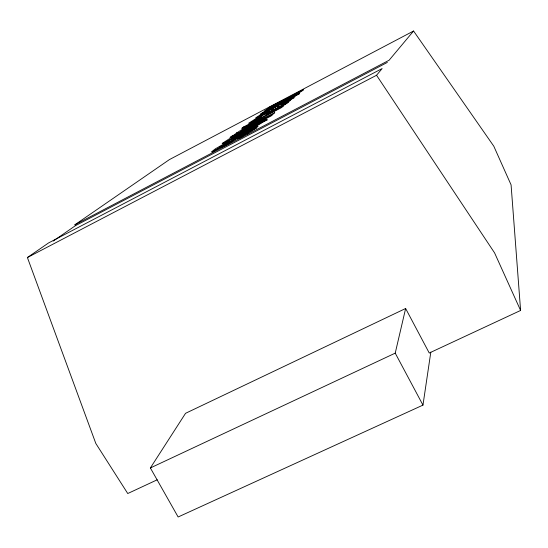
<?xml version="1.0" encoding="UTF-8"?>
<svg xmlns="http://www.w3.org/2000/svg" width="548" height="548" viewBox="0 0 548 548"><rect width="100%" height="100%" fill="white"/><g stroke="black" fill="none" stroke-linecap="round" stroke-linejoin="round"><path stroke-width="0.82" d="M53.231 241.052L75.453 225.666L74.939 224.749L169.428 159.584L413.569 31.01L493.81 146.22L511.079 184.868L520.6 310.456L429.248 353.028L405.636 308.497L185.553 413.308L150.371 467.951L178.134 516.99L422.967 405.109L430.81 352.152M422.967 405.109L395.224 353.138L405.636 308.497M233.099 138.61L233.612 138.576A9.008 0.37 -28.2 0 0 233.797 138.5M281.877 104.058L281.419 104.798L295.002 96.736L279.823 104.243A9.802 0.349 -28.1 0 0 278.377 105.052L261.704 113.929L255.704 117.841L262.985 114.464L266.595 112.1L262.478 114.1L264.547 112.82L288.364 100.366L281.877 104.058L282.295 104.846M265.369 119.19L265.609 118.861L264.937 119.115M231.92 136.548C244.648 126.424 260.17 119.841 274.754 112.621L271.157 115.923L230.023 137.514L232.873 135.335M27.4 257.533L376.545 75.261L382.148 68.562L48.519 242.963L27.4 257.533L95.811 443.442L127.753 493.529L157.221 479.795M413.569 31.01L389.107 60.239L74.939 224.749M239.729 136.952L237.743 138.74L251.916 130.91L258.04 126.472L242.983 133.767L219.721 147.207L227.105 142.85L229.16 141.062L225.098 143.247L215.522 148.714L211.377 151.974L224.536 145.521L242.058 135.055L248.977 131.575L239.729 136.952L240.23 137.884L242.757 136.521M288.255 102.414L282.562 105.408L279.644 107.757L279.213 106.949L282.138 104.613L290.68 100.126L285.213 104.552L263.129 115.148L256.416 118.916L261.348 116.525L258.389 118.608L248.593 123.279L256.259 118.347A12.214 0.445 -28.2 0 1 263.081 114.648L279.213 106.949L275.569 109.573L268.143 113.052M241.901 130.609L265.15 118.005L244.559 128.787L241.901 130.609L242.367 131.465M212.508 152.063L219.227 147.7M265.177 111.689L266.492 110.675L266.095 109.929L286.857 98.75L267.835 108.593L269.753 107.127L303.654 89.619L301.948 91.002L278.309 103.73L299.934 92.639L298.146 94.078L260.245 114.395L262.307 112.82L283.097 101.702L264.115 111.443L266.095 109.929M255.128 121.451L281.336 107.682L283.289 106.107L243.661 126.924L241.778 128.362L258.505 120.265L255.128 121.451L255.574 122.279M257.204 125.924L256.608 126.348M234.339 135.575L244.292 129.349M223.913 143.281L233.729 137.308M250.203 123.067L257.067 118.93M257.382 117.567L263.177 114.1M288.46 101.401L288.043 101.668M248.717 133.102L247.319 133.972M225.344 145.515L241.326 135.849M277.418 106.607L278.144 106.189M287.042 102.257L287.426 102.031M253.799 128.047L254.395 127.705M224.488 146.015L224.872 145.795M253.162 128.403L253.69 128.109M278.309 106.1L278.925 105.75M234.832 136.692L235.256 136.452M285.857 102.921L286.583 102.51M238.065 135.582L253.875 127.252M251.984 129.068L252.354 128.862M284.46 104.168L286.337 103.134M223.632 146.487L224.07 146.248M258.409 118.183L260.231 117.19M245.675 128.575L248.265 127.163M281.617 104.257L282.104 103.997M281.836 105.586L283.796 104.524M267.232 110.278L269.458 109.079M270.938 108.278L278.357 104.284M282.891 104.524L284.693 103.551M242.024 135.459L244.23 134.274M263.458 113.183L264.937 112.388M271.623 108.819L274.589 107.23M246.977 131.767L248.484 130.965M245.73 130.773L249.669 128.691M244.846 127.355L246.347 126.567M247.84 125.78L256.813 121.067M258.307 120.286L259.807 119.498M249.045 127.965L255.724 124.458M259.437 122.512L264.629 119.786L264.17 118.923M250.34 128.342L251.696 127.636M75.453 225.666L387.354 62.417M285.426 102.229L287.097 101.359M243.374 133.671L238.469 136.212M273.164 106.305L270.15 107.86L269.753 107.127M287.474 98.921L298.776 93.092M252.368 127.28L260.184 123.293A21.386 0.884 -28.2 0 1 263.533 121.677L265.992 120.574M287.632 101.085L294.009 97.941M247.874 132.349L256.717 128.013M283.179 102.195L299.592 93.777M265.944 114.176L267.465 113.395M271.02 109.915L273.747 108.573M221.317 147.679L221.913 147.385M254.56 126.91L255.293 126.554M272.356 114.669L266.205 117.704A39.031 1.569 -28.2 0 0 263.239 119.231M150.371 467.951L395.224 353.138M275.569 109.573L278.959 108.059M266.602 120.334L267.157 120.149M268.041 112.093L271.253 111.525M236.496 132.76L237.551 133.239M257.396 125.725L257.231 125.711A8.501 0.349 -28.2 0 0 257.115 125.745M376.545 75.261L494.591 252.909L520.6 310.456M243.661 126.924L244.1 127.746M262.307 112.82L262.711 113.58M282.138 104.613L282.562 105.408M274.938 107.093L275.349 107.867M255.238 127.204A8.336 0.343 -28.2 0 1 254.861 127.431M252.861 124.684A39.031 1.569 -28.2 0 1 255.512 123.279M256.217 122.903A39.031 1.569 -28.2 0 1 257.629 122.163M234.839 138.028A9.008 0.37 -28.2 0 1 233.975 138.418M235.969 136.781A9.158 0.377 -28.2 0 1 236.311 136.582M232.523 137.829L248.025 130.061L256.916 124.821L241.593 132.52L232.523 137.829M267.02 119.286C253.169 128.924 237.64 136.815 222.18 143.494C236.147 133.938 251.559 126.074 267.02 119.286"/></g></svg>
